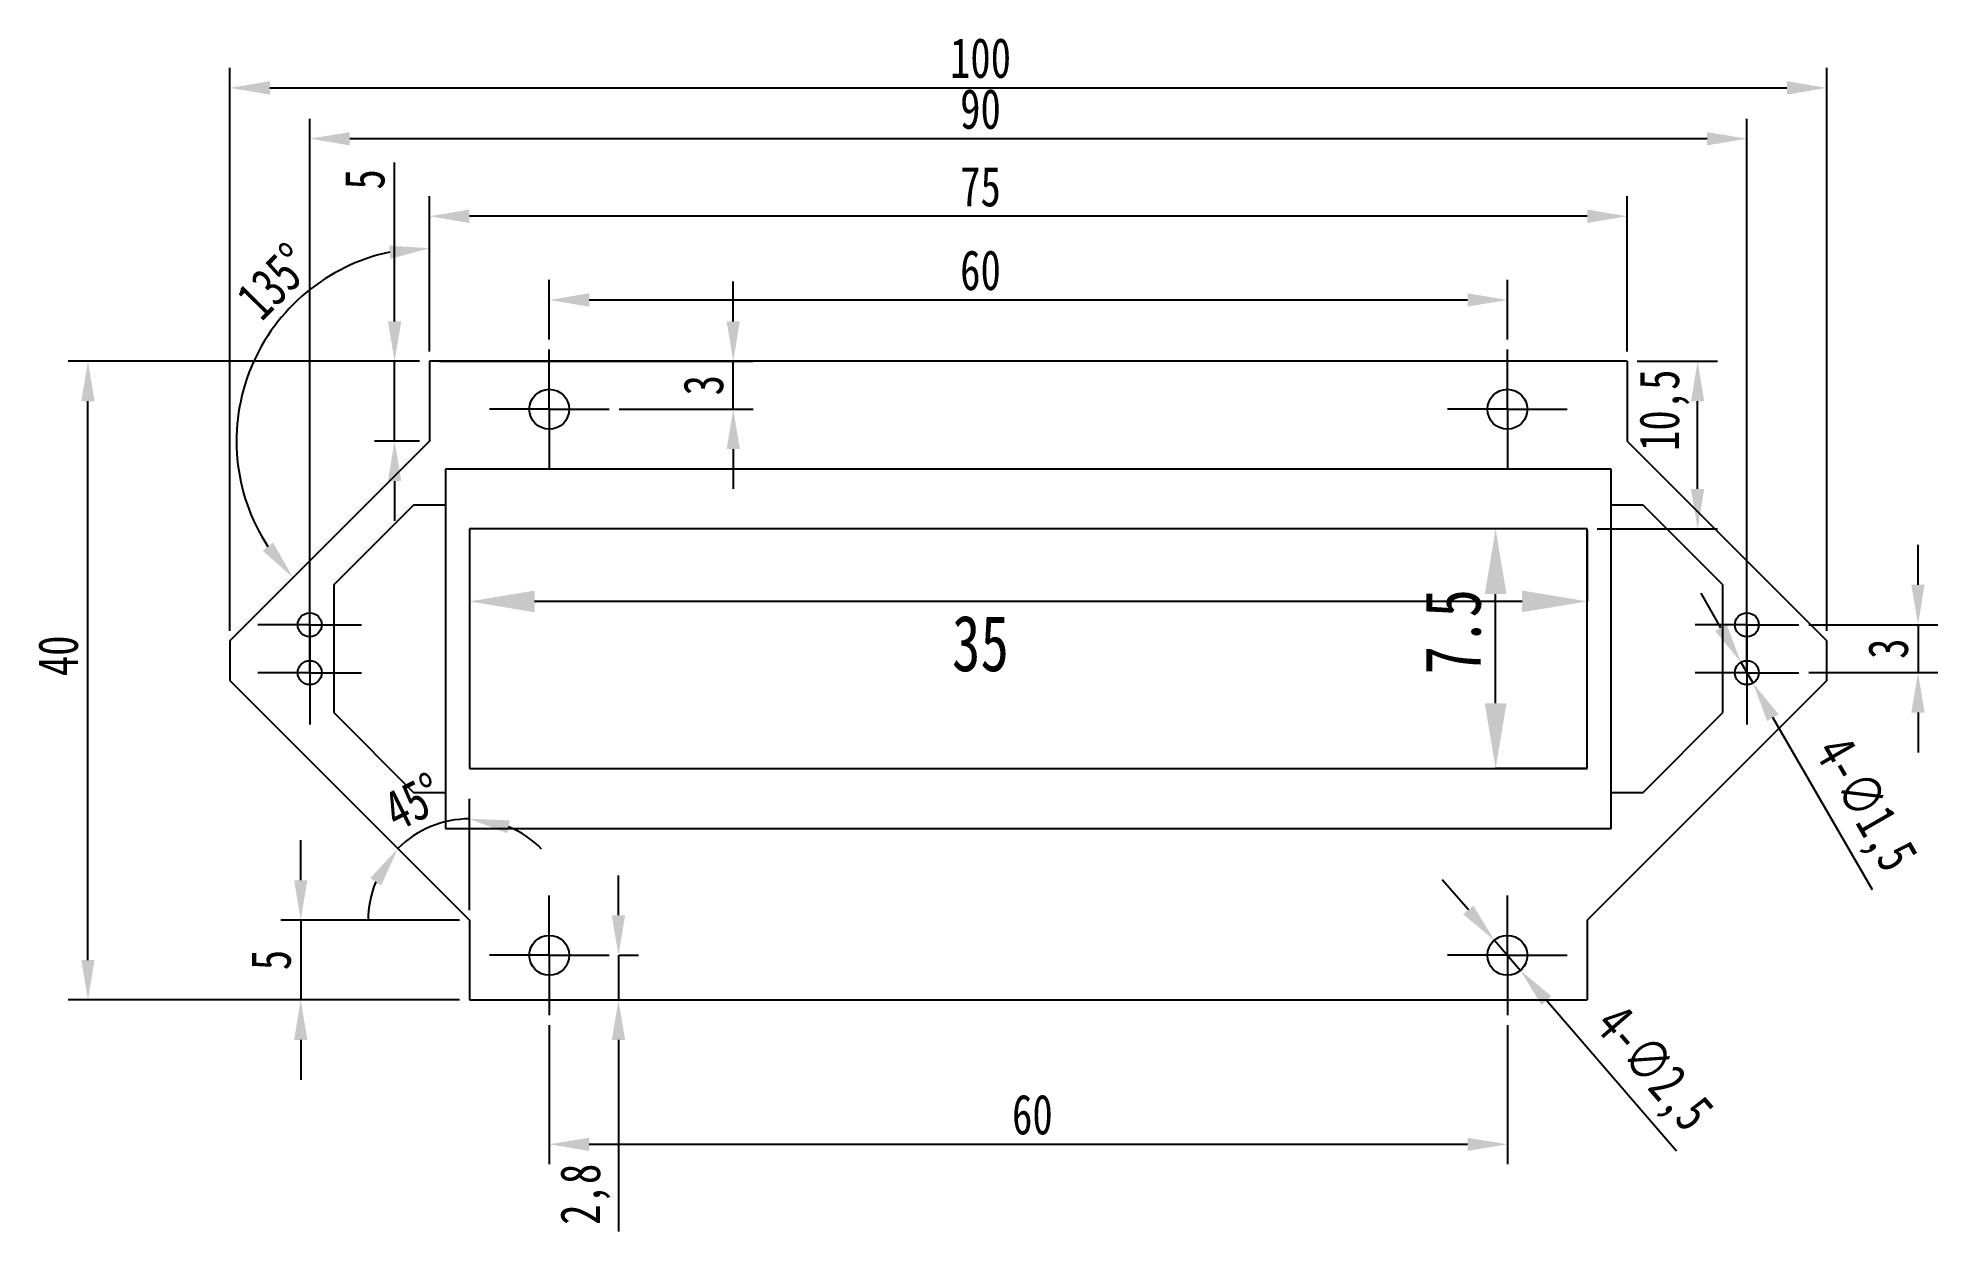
# Model space of a CAD drawing. Header units: millimetres. Extents: x 121 to 240, y 154 to 229.
import ezdxf

# ---------------------------------------------------------------- set-up
doc = ezdxf.new("R2010")
doc.units = ezdxf.units.MM
doc.header["$PDSIZE"] = -1
doc.linetypes.add('CENTERX2', pattern=[20.32, 12.7, -2.54, 2.54, -2.54])
doc.layers.add('中心线层', color=1, linetype='CENTERX2', lineweight=25)
doc.layers.add('标注层', color=150, linetype='Continuous', lineweight=25)
doc.styles.add('SLDTEXTSTYLE2', font='hyswlongfangsong.ttf')
doc.styles.get("Standard").update_dxf_attribs({"font": 'hyswlongfangsong.ttf'})
doc.dimstyles.new('ISO-25', dxfattribs={"dimtxt": 2.5, "dimasz": 2.5, "dimexe": 1.25, "dimexo": 0.625, "dimtad": 1, "dimtxsty": 'Standard', "dimcen": 2.5, "dimadec": 0, "dimazin": 0, "dimtfac": 1, "dimtmove": 0, "dimatfit": 3, "dimfxl": 0, "dimarcsym": 0})
doc.dimstyles.new('SLDDIMSTYLE0', dxfattribs={"dimtxt": 3.5, "dimasz": 4.08, "dimexe": 0, "dimexo": 0.0625, "dimgap": 0.875, "dimtad": 2, "dimlfac": 0.5, "dimrnd": 1e-09, "dimzin": 12, "dimdsep": 46, "dimtxsty": 'SLDTEXTSTYLE2', "dimsah": 1, "dimcen": 0.09, "dimadec": 0, "dimazin": 3, "dimtfac": 1, "dimtofl": 0, "dimtmove": 0, "dimatfit": 3, "dimfxl": 0, "dimfrac": 2, "dimtolj": 1, "dimtzin": 12, "dimarcsym": 0})

# ---------------------------------------------------------------- blocks, each defined once
blk = doc.blocks.new('_D')
at = {"layer": 'Defpoints', "color": 0}
for p in [(145.23, 217.35), (145.23, 208.27), (220.23, 208.27)]:
    blk.add_point(p, dxfattribs=at)
at = {"layer": '标注层', "color": 0, "lineweight": -2}
for p, q in [((145.23, 208.89), (145.23, 218.6)), ((220.23, 208.89), (220.23, 218.6)), ((217.73, 217.35), (147.73, 217.35))]:
    blk.add_line(p, q, dxfattribs=at)
at = {"layer": '标注层', "color": 0}
for points in [[(147.73, 217.77), (147.73, 216.93), (145.23, 217.35)], [(217.73, 217.77), (217.73, 216.93), (220.23, 217.35)]]:
    blk.add_solid(points, dxfattribs=at)
at = {"layer": '标注层', "color": 0, "insert": (179.73, 220.47), "char_height": 2.5, "attachment_point": 2}
blk.add_mtext('75', dxfattribs=at)
blk = doc.blocks.new('_D_1')
at = {"layer": 'Defpoints', "color": 0}
for p in [(232.73, 225.39), (132.73, 190.77), (232.73, 190.77)]:
    blk.add_point(p, dxfattribs=at)
at = {"layer": '标注层', "color": 0, "lineweight": -2}
for p, q in [((132.73, 191.39), (132.73, 226.64)), ((232.73, 191.39), (232.73, 226.64)), ((135.23, 225.39), (230.23, 225.39))]:
    blk.add_line(p, q, dxfattribs=at)
at = {"layer": '标注层', "color": 0}
for points in [[(135.23, 225.81), (135.23, 224.97), (132.73, 225.39)], [(230.23, 225.81), (230.23, 224.97), (232.73, 225.39)]]:
    blk.add_solid(points, dxfattribs=at)
at = {"layer": '标注层', "color": 0, "insert": (179.73, 228.52), "char_height": 2.5, "attachment_point": 2}
blk.add_mtext('100', dxfattribs=at)
blk = doc.blocks.new('_D_2')
at = {"layer": 'Defpoints', "color": 0}
for p in [(145.23, 208.27), (143.04, 203.27), (145.23, 203.27)]:
    blk.add_point(p, dxfattribs=at)
at = {"layer": '标注层', "color": 0, "lineweight": -2}
for p, q in [((143.04, 210.77), (143.04, 220.72)), ((144.6, 208.27), (141.79, 208.27)), ((143.04, 203.27), (143.04, 208.27)), ((144.6, 203.27), (141.79, 203.27)), ((143.04, 200.77), (143.04, 198.27))]:
    blk.add_line(p, q, dxfattribs=at)
at = {"layer": '标注层', "color": 0}
for points in [[(142.62, 210.77), (143.46, 210.77), (143.04, 208.27)], [(142.62, 200.77), (143.46, 200.77), (143.04, 203.27)]]:
    blk.add_solid(points, dxfattribs=at)
at = {"layer": '标注层', "color": 0, "insert": (139.91, 219.66), "char_height": 2.5, "attachment_point": 2, "rotation": 90}
blk.add_mtext('5', dxfattribs=at)
blk = doc.blocks.new('_D_3')
at = {"layer": 'Defpoints', "color": 0}
for p in [(145.23, 208.27), (133.14, 203.27), (145.23, 203.27), (145.23, 203.27), (132.73, 190.77)]:
    blk.add_point(p, dxfattribs=at)
at = {"layer": '标注层', "color": 0, "lineweight": -2}
blk.add_line((145.23, 208.89), (145.23, 216.6), dxfattribs=at)
blk.add_arc((145.23, 203.27), 12.09, 101.8724, 213.1276, dxfattribs=at)
at = {"layer": '标注层', "color": 0}
for points in [[(142.7, 215.51), (142.78, 214.68), (145.23, 215.35)], [(135.43, 196.92), (134.78, 196.4), (136.68, 194.72)]]:
    blk.add_solid(points, dxfattribs=at)
at = {"layer": '标注层', "color": 0, "insert": (132.93, 212.46), "char_height": 2.5, "attachment_point": 1, "rotation": 45.4036}
blk.add_mtext('135°', dxfattribs=at)
blk = doc.blocks.new('_D_4')
at = {"layer": 'Defpoints', "color": 0}
for p in [(147.73, 173.27), (137.16, 168.27), (147.73, 168.27)]:
    blk.add_point(p, dxfattribs=at)
at = {"layer": '标注层', "color": 0, "lineweight": -2}
for p, q in [((137.16, 175.77), (137.16, 178.27)), ((147.1, 173.27), (135.91, 173.27)), ((137.16, 173.27), (137.16, 168.27)), ((147.1, 168.27), (135.91, 168.27)), ((137.16, 165.77), (137.16, 163.27))]:
    blk.add_line(p, q, dxfattribs=at)
at = {"layer": '标注层', "color": 0}
for points in [[(136.75, 175.77), (137.58, 175.77), (137.16, 173.27)], [(136.75, 165.77), (137.58, 165.77), (137.16, 168.27)]]:
    blk.add_solid(points, dxfattribs=at)
at = {"layer": '标注层', "color": 0, "insert": (134.04, 170.77), "char_height": 2.5, "attachment_point": 2, "rotation": 90}
blk.add_mtext('5', dxfattribs=at)
blk = doc.blocks.new('_D_5')
at = {"layer": 'Defpoints', "color": 0}
for p in [(123.84, 208.27), (145.23, 208.27), (147.73, 168.27)]:
    blk.add_point(p, dxfattribs=at)
at = {"layer": '标注层', "color": 0, "lineweight": -2}
for p, q in [((144.6, 208.27), (122.59, 208.27)), ((123.84, 170.77), (123.84, 205.77)), ((147.1, 168.27), (122.59, 168.27))]:
    blk.add_line(p, q, dxfattribs=at)
at = {"layer": '标注层', "color": 0}
for points in [[(123.42, 205.77), (124.25, 205.77), (123.84, 208.27)], [(123.42, 170.77), (124.25, 170.77), (123.84, 168.27)]]:
    blk.add_solid(points, dxfattribs=at)
at = {"layer": '标注层', "color": 0, "insert": (120.71, 189.82), "char_height": 2.5, "attachment_point": 2, "rotation": 90}
blk.add_mtext('40', dxfattribs=at)
blk = doc.blocks.new('_D_6')
at = {"layer": 'Defpoints', "color": 0}
for p in [(132.73, 188.27), (146.08, 179.39), (147.73, 173.27), (147.73, 173.27), (147.73, 168.27)]:
    blk.add_point(p, dxfattribs=at)
at = {"layer": '标注层', "color": 0, "lineweight": -2}
blk.add_line((147.73, 173.89), (147.73, 180.86), dxfattribs=at)
for start, end in [(90, 135), (44.5345, 67.2673), (157.7327, 180.4655)]:
    blk.add_arc((147.73, 173.27), 6.34, start, end, dxfattribs=at)
at = {"layer": '标注层', "color": 0}
for points in [[(150.1, 178.71), (150.26, 179.52), (147.73, 179.61)], [(141.51, 175.9), (142.2, 175.44), (143.24, 177.75)]]:
    blk.add_solid(points, dxfattribs=at)
at = {"layer": '标注层', "color": 0, "insert": (142.09, 181.03), "char_height": 2.5, "attachment_point": 1, "rotation": 26.5028}
blk.add_mtext('45°', dxfattribs=at)
blk = doc.blocks.new('_D_7')
at = {"layer": 'Defpoints', "color": 0}
for p in [(212.73, 212.11), (152.73, 209.02), (212.73, 209.02)]:
    blk.add_point(p, dxfattribs=at)
at = {"layer": '标注层', "color": 0, "lineweight": -2}
for p, q in [((152.73, 209.64), (152.73, 213.36)), ((212.73, 209.64), (212.73, 213.36)), ((155.23, 212.11), (210.23, 212.11))]:
    blk.add_line(p, q, dxfattribs=at)
at = {"layer": '标注层', "color": 0}
for points in [[(155.23, 212.53), (155.23, 211.69), (152.73, 212.11)], [(210.23, 212.53), (210.23, 211.69), (212.73, 212.11)]]:
    blk.add_solid(points, dxfattribs=at)
at = {"layer": '标注层', "color": 0, "insert": (179.73, 215.23), "char_height": 2.5, "attachment_point": 2}
blk.add_mtext('60', dxfattribs=at)
blk = doc.blocks.new('_D_8')
at = {"layer": 'Defpoints', "color": 0}
for p in [(145.23, 208.27), (164.25, 208.27), (156.48, 205.27)]:
    blk.add_point(p, dxfattribs=at)
at = {"layer": '标注层', "color": 0, "lineweight": -2}
for p, q in [((164.25, 210.77), (164.25, 213.27)), ((145.85, 208.27), (165.5, 208.27)), ((164.25, 205.27), (164.25, 208.27)), ((157.1, 205.27), (165.5, 205.27)), ((164.25, 202.77), (164.25, 200.27))]:
    blk.add_line(p, q, dxfattribs=at)
at = {"layer": '标注层', "color": 0}
for points in [[(163.83, 210.77), (164.66, 210.77), (164.25, 208.27)], [(163.83, 202.77), (164.66, 202.77), (164.25, 205.27)]]:
    blk.add_solid(points, dxfattribs=at)
at = {"layer": '标注层', "color": 0, "insert": (161.12, 206.77), "char_height": 2.5, "attachment_point": 2, "rotation": 90}
blk.add_mtext('3', dxfattribs=at)
blk = doc.blocks.new('_D_9')
at = {"layer": 'Defpoints', "color": 0}
for p in [(156.48, 171.07), (147.73, 168.27), (157.06, 168.27)]:
    blk.add_point(p, dxfattribs=at)
at = {"layer": '标注层', "color": 0, "lineweight": -2}
for p, q in [((157.06, 173.57), (157.06, 176.07)), ((157.06, 171.07), (157.06, 168.27)), ((157.1, 171.07), (158.31, 171.07)), ((148.35, 168.27), (158.31, 168.27)), ((157.06, 165.77), (157.06, 153.77))]:
    blk.add_line(p, q, dxfattribs=at)
at = {"layer": '标注层', "color": 0}
for points in [[(156.64, 173.57), (157.48, 173.57), (157.06, 171.07)], [(156.64, 165.77), (157.48, 165.77), (157.06, 168.27)]]:
    blk.add_solid(points, dxfattribs=at)
at = {"layer": '标注层', "color": 0, "insert": (153.41, 156.1), "char_height": 2.5, "attachment_point": 2, "rotation": 90}
blk.add_mtext('2,8', dxfattribs=at)
blk = doc.blocks.new('_D_10')
at = {"layer": 'Defpoints', "color": 0}
for p in [(152.73, 167.32), (212.73, 167.32), (212.73, 159.23)]:
    blk.add_point(p, dxfattribs=at)
at = {"layer": '标注层', "color": 0, "lineweight": -2}
for p, q in [((152.73, 166.69), (152.73, 157.98)), ((212.73, 166.69), (212.73, 157.98)), ((155.23, 159.23), (210.23, 159.23))]:
    blk.add_line(p, q, dxfattribs=at)
at = {"layer": '标注层', "color": 0}
for points in [[(155.23, 159.64), (155.23, 158.81), (152.73, 159.23)], [(210.23, 159.64), (210.23, 158.81), (212.73, 159.23)]]:
    blk.add_solid(points, dxfattribs=at)
at = {"layer": '标注层', "color": 0, "insert": (182.98, 162.35), "char_height": 2.5, "attachment_point": 2}
blk.add_mtext('60', dxfattribs=at)
blk = doc.blocks.new('_D_11')
at = {"layer": 'Defpoints', "color": 0}
for p in [(211.91, 172.01), (213.54, 170.12)]:
    blk.add_point(p, dxfattribs=at)
at = {"layer": '标注层', "color": 0, "lineweight": -2}
for p, q in [((210.28, 173.91), (208.64, 175.8)), ((211.91, 172.01), (213.54, 170.12)), ((223.31, 158.79), (215.18, 168.23))]:
    blk.add_line(p, q, dxfattribs=at)
at = {"layer": '标注层', "color": 0}
for points in [[(210.59, 174.18), (209.96, 173.63), (211.91, 172.01)], [(215.49, 168.5), (214.86, 167.95), (213.54, 170.12)]]:
    blk.add_solid(points, dxfattribs=at)
at = {"layer": '标注层', "color": 0, "insert": (219.99, 168.25), "char_height": 2.5, "attachment_point": 1, "rotation": 310.7724}
blk.add_mtext('4-∅2,5', dxfattribs=at)
blk = doc.blocks.new('_D_12')
at = {"layer": 'Defpoints', "color": 0}
for p in [(137.73, 222.21), (137.73, 192.02), (227.73, 192.02)]:
    blk.add_point(p, dxfattribs=at)
at = {"layer": '标注层', "color": 0, "lineweight": -2}
for p, q in [((137.73, 192.64), (137.73, 223.46)), ((227.73, 192.64), (227.73, 223.46)), ((225.23, 222.21), (140.23, 222.21))]:
    blk.add_line(p, q, dxfattribs=at)
at = {"layer": '标注层', "color": 0}
for points in [[(140.23, 222.62), (140.23, 221.79), (137.73, 222.21)], [(225.23, 222.62), (225.23, 221.79), (227.73, 222.21)]]:
    blk.add_solid(points, dxfattribs=at)
at = {"layer": '标注层', "color": 0, "insert": (179.73, 225.33), "char_height": 2.5, "attachment_point": 2}
blk.add_mtext('90', dxfattribs=at)
blk = doc.blocks.new('_D_13')
at = {"layer": 'Defpoints', "color": 0}
for p in [(227.35, 189.42), (228.1, 188.12)]:
    blk.add_point(p, dxfattribs=at)
at = {"layer": '标注层', "color": 0, "lineweight": -2}
for p, q in [((226.1, 191.58), (224.85, 193.75)), ((227.35, 189.42), (228.1, 188.12)), ((235.58, 175.16), (229.35, 185.95))]:
    blk.add_line(p, q, dxfattribs=at)
at = {"layer": '标注层', "color": 0}
for points in [[(226.46, 191.79), (225.74, 191.37), (227.35, 189.42)], [(229.71, 186.16), (228.99, 185.74), (228.1, 188.12)]]:
    blk.add_solid(points, dxfattribs=at)
at = {"layer": '标注层', "color": 0, "insert": (234.08, 185.07), "char_height": 2.5, "attachment_point": 1, "rotation": 300}
blk.add_mtext('4-∅1,5', dxfattribs=at)
blk = doc.blocks.new('_D_14')
at = {"layer": 'Defpoints', "color": 0}
for p in [(230.98, 191.77), (230.98, 188.77), (238.44, 188.77)]:
    blk.add_point(p, dxfattribs=at)
at = {"layer": '标注层', "color": 0, "lineweight": -2}
for p, q in [((238.44, 194.27), (238.44, 196.77)), ((231.6, 191.77), (239.69, 191.77)), ((238.44, 191.77), (238.44, 188.77)), ((231.6, 188.77), (239.69, 188.77)), ((238.44, 186.27), (238.44, 183.77))]:
    blk.add_line(p, q, dxfattribs=at)
at = {"layer": '标注层', "color": 0}
for points in [[(238.02, 194.27), (238.85, 194.27), (238.44, 191.77)], [(238.02, 186.27), (238.85, 186.27), (238.44, 188.77)]]:
    blk.add_solid(points, dxfattribs=at)
at = {"layer": '标注层', "color": 0, "insert": (235.31, 190.27), "char_height": 2.5, "attachment_point": 2, "rotation": 90}
blk.add_mtext('3', dxfattribs=at)
blk = doc.blocks.new('_D_15')
at = {"layer": 'Defpoints', "color": 0}
for p in [(147.73, 197.77), (217.73, 197.77), (147.73, 193.23)]:
    blk.add_point(p, dxfattribs=at)
at = {"layer": '标注层', "color": 0, "lineweight": -2}
for p, q in [((147.73, 197.7), (147.73, 193.23)), ((217.73, 197.7), (217.73, 193.23)), ((213.65, 193.23), (151.81, 193.23))]:
    blk.add_line(p, q, dxfattribs=at)
at = {"layer": '标注层', "color": 0}
for points in [[(151.81, 193.91), (151.81, 192.55), (147.73, 193.23)], [(213.65, 193.91), (213.65, 192.55), (217.73, 193.23)]]:
    blk.add_solid(points, dxfattribs=at)
at = {"layer": '标注层', "color": 0, "insert": (179.73, 192.36), "char_height": 3.5, "attachment_point": 2, "style": 'SLDTEXTSTYLE2'}
blk.add_mtext('\\A1;35', dxfattribs=at)
blk = doc.blocks.new('_D_16')
at = {"layer": 'Defpoints', "color": 0}
for p in [(211.99, 197.77), (217.73, 197.77), (217.73, 182.77)]:
    blk.add_point(p, dxfattribs=at)
at = {"layer": '标注层', "color": 0, "lineweight": -2}
for p, q in [((217.66, 197.77), (211.99, 197.77)), ((211.99, 186.85), (211.99, 193.69)), ((217.66, 182.77), (211.99, 182.77))]:
    blk.add_line(p, q, dxfattribs=at)
at = {"layer": '标注层', "color": 0}
for points in [[(211.31, 193.69), (212.67, 193.69), (211.99, 197.77)], [(211.31, 186.85), (212.67, 186.85), (211.99, 182.77)]]:
    blk.add_solid(points, dxfattribs=at)
at = {"layer": '标注层', "color": 0, "insert": (207.55, 191.33), "char_height": 3.5, "attachment_point": 2, "rotation": 90, "style": 'SLDTEXTSTYLE2'}
blk.add_mtext('\\A1;7.5', dxfattribs=at)
blk = doc.blocks.new('_D_17')
at = {"layer": 'Defpoints', "color": 0}
for p in [(220.23, 208.27), (224.64, 208.27), (217.73, 197.77)]:
    blk.add_point(p, dxfattribs=at)
at = {"layer": '标注层', "color": 0, "lineweight": -2}
for p, q in [((220.85, 208.27), (225.89, 208.27)), ((224.64, 200.27), (224.64, 205.77)), ((218.35, 197.77), (225.89, 197.77))]:
    blk.add_line(p, q, dxfattribs=at)
at = {"layer": '标注层', "color": 0}
for points in [[(224.22, 205.77), (225.05, 205.77), (224.64, 208.27)], [(224.22, 200.27), (225.05, 200.27), (224.64, 197.77)]]:
    blk.add_solid(points, dxfattribs=at)
at = {"layer": '标注层', "color": 0, "insert": (220.98, 205.2), "char_height": 2.5, "attachment_point": 2, "rotation": 90}
blk.add_mtext('10,5', dxfattribs=at)
blk = doc.blocks.new('SW_CENTERMARKSYMBOL_0')
at = {"layer": '中心线层', "color": 0}
for p, q in [((0, 5), (0, 6.5)), ((0, 0), (0, 5)), ((-5, 0), (-6.5, 0)), ((0, 0), (-5, 0)), ((0, 0), (0, -5)), ((0, 0), (5, 0)), ((5, 0), (6.5, 0)), ((0, -5), (0, -6.5))]:
    blk.add_line(p, q, dxfattribs=at)
blk = doc.blocks.new('SW_CENTERMARKSYMBOL_1')
at = {"layer": '中心线层', "color": 0}
for p, q in [((0, 5), (0, 6.5)), ((0, 0), (0, 5)), ((-5, 0), (-6.5, 0)), ((0, 0), (-5, 0)), ((0, 0), (0, -5)), ((0, 0), (5, 0)), ((5, 0), (6.5, 0)), ((0, -5), (0, -6.5))]:
    blk.add_line(p, q, dxfattribs=at)
blk = doc.blocks.new('SW_CENTERMARKSYMBOL_2')
at = {"layer": '中心线层', "color": 0}
for p, q in [((0, 5), (0, 6.5)), ((0, 0), (0, 5)), ((-5, 0), (-6.5, 0)), ((0, 0), (-5, 0)), ((0, 0), (0, -5)), ((0, 0), (5, 0)), ((5, 0), (6.5, 0)), ((0, -5), (0, -6.5))]:
    blk.add_line(p, q, dxfattribs=at)
blk = doc.blocks.new('SW_CENTERMARKSYMBOL_3')
at = {"layer": '中心线层', "color": 0}
for p, q in [((0, 5), (0, 6.5)), ((0, 0), (0, 5)), ((-5, 0), (-6.5, 0)), ((0, 0), (-5, 0)), ((0, 0), (0, -5)), ((0, 0), (5, 0)), ((5, 0), (6.5, 0)), ((0, -5), (0, -6.5))]:
    blk.add_line(p, q, dxfattribs=at)
blk = doc.blocks.new('SW_CENTERMARKSYMBOL_4')
at = {"layer": '中心线层', "color": 0}
for p, q in [((0, 5), (0, 7.5)), ((0, 0), (0, 5)), ((-5, 0), (-7.5, 0)), ((0, 0), (-5, 0)), ((0, 0), (0, -5)), ((0, 0), (5, 0)), ((5, 0), (7.5, 0)), ((0, -5), (0, -7.5))]:
    blk.add_line(p, q, dxfattribs=at)
blk = doc.blocks.new('SW_CENTERMARKSYMBOL_5')
at = {"layer": '中心线层', "color": 0}
for p, q in [((0, 5), (0, 7.5)), ((0, 0), (0, 5)), ((-5, 0), (-7.5, 0)), ((0, 0), (-5, 0)), ((0, 0), (0, -5)), ((0, 0), (5, 0)), ((5, 0), (7.5, 0)), ((0, -5), (0, -7.5))]:
    blk.add_line(p, q, dxfattribs=at)
blk = doc.blocks.new('SW_CENTERMARKSYMBOL_6')
at = {"layer": '中心线层', "color": 0}
for p, q in [((0, 5), (0, 7.5)), ((0, 0), (0, 5)), ((-5, 0), (-7.5, 0)), ((0, 0), (-5, 0)), ((0, 0), (0, -5)), ((0, 0), (5, 0)), ((5, 0), (7.5, 0)), ((0, -5), (0, -7.5))]:
    blk.add_line(p, q, dxfattribs=at)
blk = doc.blocks.new('SW_CENTERMARKSYMBOL_7')
at = {"layer": '中心线层', "color": 0}
for p, q in [((0, 5), (0, 7.5)), ((0, 0), (0, 5)), ((-5, 0), (-7.5, 0)), ((0, 0), (-5, 0)), ((0, 0), (0, -5)), ((0, 0), (5, 0)), ((5, 0), (7.5, 0)), ((0, -5), (0, -7.5))]:
    blk.add_line(p, q, dxfattribs=at)

msp = doc.modelspace()

# ---------------------------------------------------------------- linework, layer by layer
at = {"color": 7, "linetype": 'Continuous', "lineweight": 25}
for p, q in [((145.226, 208.266), (145.226, 203.266)), ((220.226, 208.266), (145.226, 208.266)), ((220.226, 208.266), (220.226, 203.266)), ((145.226, 203.266), (132.726, 190.766)), ((220.226, 203.266), (232.726, 190.766)), ((146.226, 201.516), (146.226, 179.016)), ((219.226, 201.516), (146.226, 201.516)), ((219.226, 179.016), (219.226, 201.516)), ((144.226, 199.266), (139.226, 194.266)), ((146.226, 199.266), (144.226, 199.266)), ((221.226, 199.266), (219.226, 199.266)), ((226.226, 194.266), (221.226, 199.266)), ((147.726, 197.766), (147.726, 182.766)), ((217.726, 197.766), (147.726, 197.766)), ((217.726, 182.766), (217.726, 197.766)), ((139.226, 194.266), (139.226, 186.266)), ((226.226, 186.266), (226.226, 194.266)), ((132.726, 190.766), (132.726, 188.266)), ((232.726, 188.266), (232.726, 190.766)), ((132.726, 188.266), (147.726, 173.266)), ((232.726, 188.266), (217.726, 173.266)), ((139.226, 186.266), (144.226, 181.266)), ((221.226, 181.266), (226.226, 186.266)), ((147.726, 182.766), (217.726, 182.766)), ((144.226, 181.266), (146.226, 181.266)), ((219.226, 181.266), (221.226, 181.266)), ((146.226, 179.016), (219.226, 179.016)), ((147.726, 173.266), (147.726, 168.266)), ((217.726, 173.266), (217.726, 168.266)), ((147.726, 168.266), (217.726, 168.266))]:
    msp.add_line(p, q, dxfattribs=at)
for centre, radius in [((152.726, 205.266), 1.25), ((212.726, 205.266), 1.25), ((137.726, 191.766), 0.75), ((227.726, 191.766), 0.75), ((137.726, 188.766), 0.75), ((227.726, 188.766), 0.75), ((152.726, 171.066), 1.25), ((212.726, 171.066), 1.25)]:
    msp.add_circle(centre, radius, dxfattribs=at)

# ---------------------------------------------------------------- block references
at = {"layer": '中心线层', "xscale": 0.5, "yscale": 0.5, "zscale": 0.5}
for name, p in [('SW_CENTERMARKSYMBOL_4', (152.726, 205.266)), ('SW_CENTERMARKSYMBOL_5', (212.726, 205.266)), ('SW_CENTERMARKSYMBOL_0', (137.726, 191.766)), ('SW_CENTERMARKSYMBOL_1', (227.726, 191.766)), ('SW_CENTERMARKSYMBOL_3', (137.726, 188.766)), ('SW_CENTERMARKSYMBOL_2', (227.726, 188.766)), ('SW_CENTERMARKSYMBOL_7', (152.726, 171.066)), ('SW_CENTERMARKSYMBOL_6', (212.726, 171.066))]:
    msp.add_blockref(name, p, dxfattribs=at)

# ---------------------------------------------------------------- dimensions: what is measured, and where the dimension line sits
at = {"layer": '标注层'}
for base, p1, p2, dimstyle, picture, middle in [((232.726, 225.391), (132.726, 190.766), (232.726, 190.766), 'ISO-25', '_D_1', (179.727, 225.391)), ((137.726, 222.207), (227.726, 192.016), (137.726, 192.016), 'ISO-25', '_D_12', (179.727, 222.207)), ((145.226, 217.35), (220.226, 208.266), (145.226, 208.266), 'ISO-25', '_D', (179.727, 217.35)), ((212.726, 212.109), (152.726, 209.016), (212.726, 209.016), 'ISO-25', '_D_7', (179.727, 212.109)), ((147.726, 193.234), (217.726, 197.766), (147.726, 197.766), 'SLDDIMSTYLE0', '_D_15', (179.727, 193.234)), ((212.726, 159.228), (152.726, 167.316), (212.726, 167.316), 'ISO-25', '_D_10', (182.975, 159.228))]:
    dim = msp.add_linear_dim(base=base, p1=p1, p2=p2, dimstyle=dimstyle, dxfattribs=at)
    dim.commit()
    dim.dimension.update_dxf_attribs({"geometry": picture, "text_midpoint": middle, "dimtype": 160})
for base, p1, p2, dimstyle, picture, middle in [((143.039, 203.266), (145.226, 208.266), (145.226, 203.266), 'ISO-25', '_D_2', (143.039, 219.663)), ((164.246, 208.266), (156.476, 205.266), (145.226, 208.266), 'ISO-25', '_D_8', (164.246, 206.766)), ((123.835, 208.266), (147.726, 168.266), (145.226, 208.266), 'ISO-25', '_D_5', (123.835, 189.817)), ((224.638, 208.266), (217.726, 197.766), (220.226, 208.266), 'ISO-25', '_D_17', (224.638, 205.2)), ((211.992, 197.766), (217.726, 182.766), (217.726, 197.766), 'SLDDIMSTYLE0', '_D_16', (211.992, 191.334)), ((238.437, 188.766), (230.976, 191.766), (230.976, 188.766), 'ISO-25', '_D_14', (238.437, 190.266)), ((137.162, 168.266), (147.726, 173.266), (147.726, 168.266), 'ISO-25', '_D_4', (137.162, 170.766)), ((157.062, 168.266), (156.476, 171.066), (147.726, 168.266), 'ISO-25', '_D_9', (157.062, 156.103))]:
    dim = msp.add_linear_dim(base=base, p1=p1, p2=p2, angle=90, dimstyle=dimstyle, dxfattribs=at)
    dim.commit()
    dim.dimension.update_dxf_attribs({"geometry": picture, "text_midpoint": middle, "dimtype": 160})
for base, line1, line2, picture, middle in [((133.14, 203.266), ((145.226, 208.266), (145.226, 203.266)), ((145.226, 203.266), (132.726, 190.766)), '_D_3', (136.62, 211.752)), ((146.085, 179.392), ((147.726, 168.266), (147.726, 173.266)), ((132.726, 188.266), (147.726, 173.266)), '_D_6', (144.896, 178.942))]:
    dim = msp.add_angular_dim_2l(base=base, line1=line1, line2=line2, dimstyle='ISO-25', dxfattribs=at)
    dim.commit()
    dim.dimension.update_dxf_attribs({"geometry": picture, "text_midpoint": middle, "dimtype": 162})
for p1, p2, picture, middle in [((227.351, 189.415), (228.101, 188.116), '_D_13', (234.945, 180.544)), ((211.91, 172.012), (213.543, 170.119), '_D_11', (221.681, 163.959))]:
    dim = msp.add_diameter_dim_2p(p1=p1, p2=p2, text='4-<>', dimstyle='ISO-25', dxfattribs=at)
    dim.commit()
    dim.dimension.update_dxf_attribs({"geometry": picture, "text_midpoint": middle})

doc.saveas('drawing.dxf')
